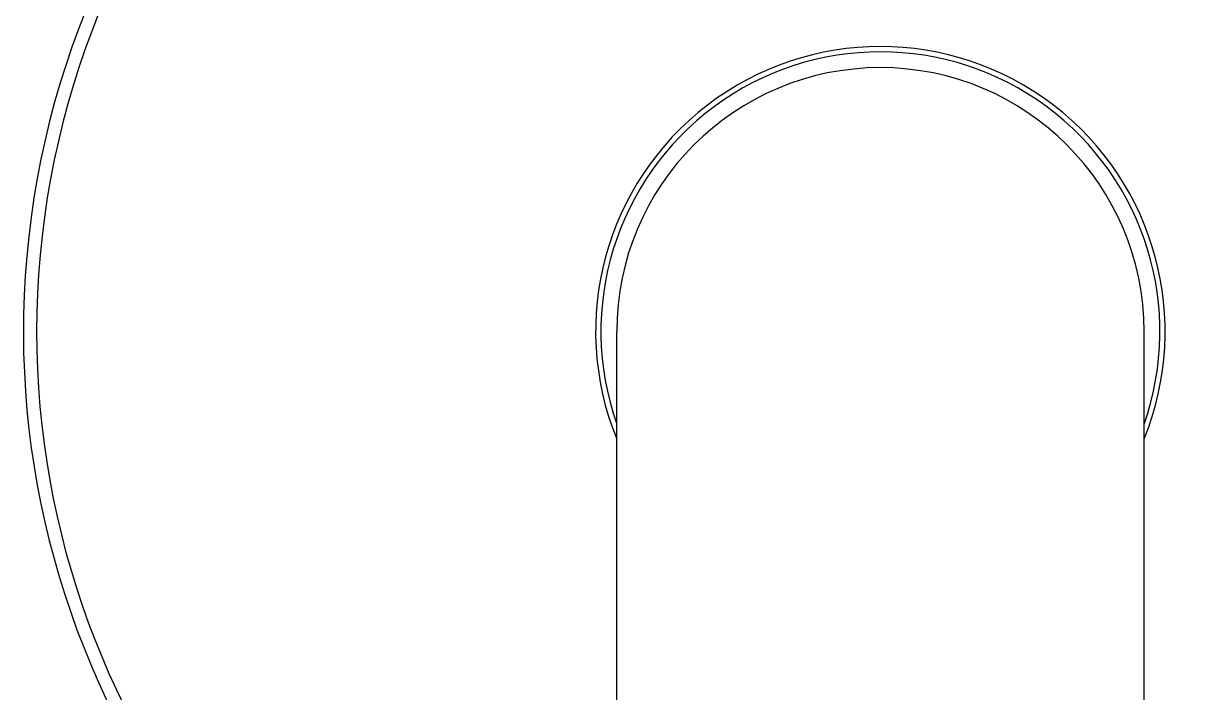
# Model space of a CAD drawing. Header units: millimetres. Extents: x 0 to 594, y 0 to 420.
# Drawn here: x 151.29 to 195.82, y 357.97 to 383.33 of the extents above; entities that cross this region are included whole.
import ezdxf

# ---------------------------------------------------------------- set-up
doc = ezdxf.new("R2010")
doc.units = ezdxf.units.MM
doc.header["$LTSCALE"] = 32.67
doc.layers.add('00_COMPONENTI', color=7, linetype='CONTINUOUS')

msp = doc.modelspace()

# ---------------------------------------------------------------- linework, layer by layer
at = {"layer": '00_COMPONENTI', "color": 7, "linetype": 'Continuous'}
for p, q in [((173.792, 336.223), (173.792, 371.657)), ((193.792, 336.223), (193.792, 371.657))]:
    msp.add_line(p, q, dxfattribs=at)
for radius, start, end in [(32.5, 287.9205, 252.0795), (10.6, 340.633, 199.367), (10, 0, 180)]:
    msp.add_arc((183.792, 371.657), radius, start, end, dxfattribs=at)
at = {"layer": '00_COMPONENTI', "color": 9, "linetype": 'Continuous'}
for radius, start, end in [(32, 288.2106, 251.7894), (10.8, 337.815, 202.185)]:
    msp.add_arc((183.792, 371.657), radius, start, end, dxfattribs=at)

doc.saveas('drawing.dxf')
